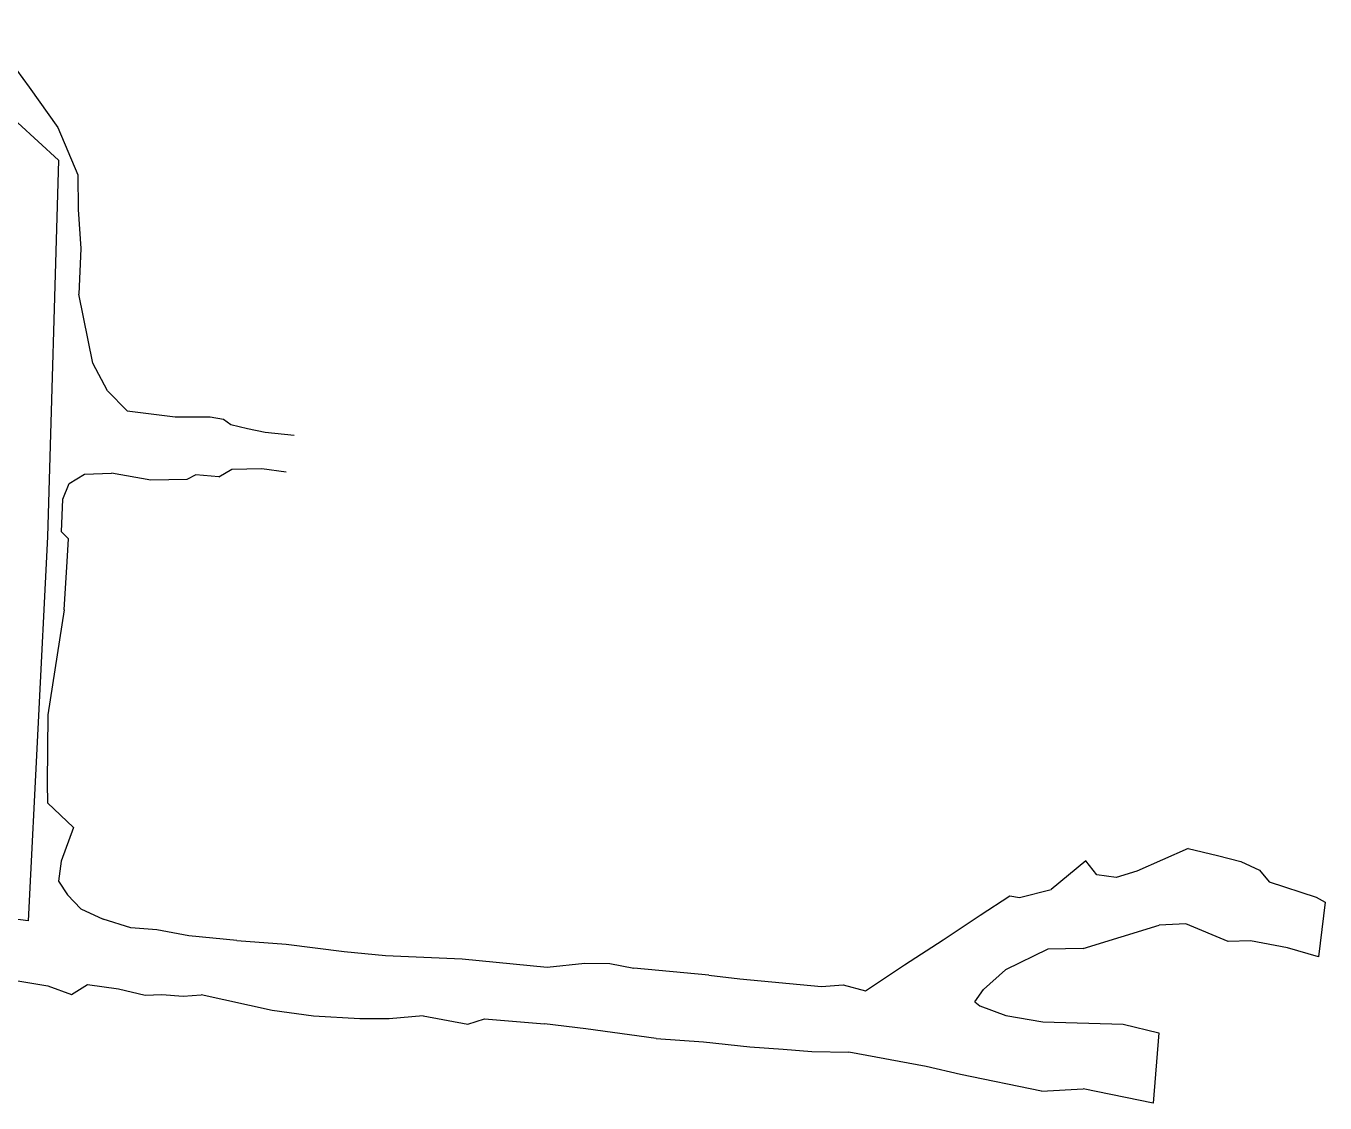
# Model space of a CAD drawing. Extents: x 539110 to 539811, y 4477565 to 4477893.
# Drawn here: x 539710 to 539811.3, y 4477670.5 to 4477754.4 of the extents above; entities that cross this region are included whole.
import ezdxf

# ---------------------------------------------------------------- set-up
doc = ezdxf.new("R2010")
doc.units = 0
doc.header["$MEASUREMENT"] = 0
doc.linetypes.add('DUZ', pattern=[500, 500])
doc.layers.add('GEOFENCE', color=90, linetype='DUZ')
doc.layers.add('KAT_1430', color=152, linetype='DUZ')

msp = doc.modelspace()

# ---------------------------------------------------------------- linework, layer by layer
at = {"layer": 'GEOFENCE', "linetype": 'Continuous'}
for p, q in [((539701.51, 4477754.09, 1428.83), (539712.58, 4477743.98, 1428.33)), ((539712.58, 4477743.98, 1428.33), (539711.71, 4477714.61, 1422.27)), ((539711.71, 4477714.61, 1422.27), (539710.21, 4477684.69, 1423.75)), ((539710.21, 4477684.69, 1423.75), (539690.37, 4477687.22, 1423.77))]:
    msp.add_line(p, q, dxfattribs=at)
at = {"layer": 'KAT_1430'}
for p, q in [((539706.78, 4477754.43, 1428.54), (539710.27, 4477749.65, 1428.54)), ((539710.27, 4477749.65, 1428.54), (539712.52, 4477746.53, 1428.55)), ((539712.52, 4477746.53, 1428.55), (539714.08, 4477742.82, 1427.72)), ((539714.08, 4477742.82, 1427.72), (539714.1, 4477740.14, 1426.95)), ((539714.1, 4477740.14, 1426.95), (539714.31, 4477737.08, 1426.38)), ((539714.31, 4477737.08, 1426.38), (539714.15, 4477733.54, 1425.8)), ((539715.24, 4477728.15, 1425.15), (539714.15, 4477733.54, 1425.8)), ((539716.39, 4477726, 1424.96), (539715.24, 4477728.15, 1425.15)), ((539717.91, 4477724.43, 1424.97), (539716.39, 4477726, 1424.96)), ((539717.91, 4477724.43, 1424.97), (539721.67, 4477723.96, 1424.97)), ((539721.67, 4477723.96, 1424.97), (539724.38, 4477723.97, 1424.97)), ((539724.38, 4477723.97, 1424.97), (539725.42, 4477723.78, 1424.97)), ((539725.42, 4477723.78, 1424.97), (539726.01, 4477723.38, 1425)), ((539726.01, 4477723.38, 1425), (539727.29, 4477723.07, 1425)), ((539727.29, 4477723.07, 1425), (539728.66, 4477722.77, 1425)), ((539728.66, 4477722.77, 1425), (539730.92, 4477722.54, 1425)), ((539713.4, 4477718.78, 1424.6), (539714.59, 4477719.5, 1424.67)), ((539714.59, 4477719.5, 1424.67), (539716.7, 4477719.57, 1425.03)), ((539719.77, 4477719.03, 1424.97), (539716.7, 4477719.57, 1425.03)), ((539723.28, 4477719.46, 1424.97), (539722.56, 4477719.08, 1424.97)), ((539725.05, 4477719.29, 1424.97), (539723.28, 4477719.46, 1424.97)), ((539725.05, 4477719.29, 1424.97), (539726.08, 4477719.9, 1425)), ((539726.08, 4477719.9, 1425), (539728.42, 4477719.94, 1425)), ((539728.42, 4477719.94, 1425), (539730.3, 4477719.68, 1425)), ((539712.9, 4477717.55, 1424.66), (539713.4, 4477718.78, 1424.6)), ((539722.56, 4477719.08, 1424.97), (539719.77, 4477719.03, 1424.97)), ((539712.81, 4477715.02, 1424.63), (539712.9, 4477717.55, 1424.66)), ((539713.34, 4477714.47, 1424.59), (539712.81, 4477715.02, 1424.63)), ((539713.24, 4477712.69, 1424.5), (539713.34, 4477714.47, 1424.59)), ((539713.01, 4477708.93, 1424.38), (539713.24, 4477712.69, 1424.5)), ((539713.01, 4477708.93, 1424.38), (539711.73, 4477700.76, 1423.88)), ((539711.73, 4477700.76, 1423.88), (539711.69, 4477695.43, 1423.88)), ((539711.69, 4477695.43, 1423.88), (539711.72, 4477693.9, 1423.88)), ((539711.72, 4477693.9, 1423.88), (539713.73, 4477691.96, 1423.97)), ((539713.73, 4477691.96, 1423.97), (539712.78, 4477689.34, 1423.84)), ((539800.6, 4477690.33, 1425.86), (539796.59, 4477688.56, 1425.82)), ((539800.6, 4477690.33, 1425.86), (539802.88, 4477689.78, 1426.16)), ((539712.78, 4477689.34, 1423.84), (539712.57, 4477687.8, 1423.83)), ((539792.63, 4477689.38, 1426.01), (539789.93, 4477687.13, 1426.01)), ((539793.47, 4477688.28, 1426.02), (539792.63, 4477689.38, 1426.01)), ((539802.88, 4477689.78, 1426.16), (539804.7, 4477689.31, 1426.16)), ((539804.7, 4477689.31, 1426.16), (539806.16, 4477688.65, 1426.58)), ((539794.99, 4477688.07, 1426.02), (539793.47, 4477688.28, 1426.02)), ((539796.59, 4477688.56, 1425.82), (539794.99, 4477688.07, 1426.02)), ((539806.16, 4477688.65, 1426.58), (539806.9, 4477687.73, 1426.58)), ((539712.57, 4477687.8, 1423.83), (539713.28, 4477686.73, 1423.83)), ((539787.45, 4477686.52, 1426.05), (539789.93, 4477687.13, 1426.01)), ((539806.9, 4477687.73, 1426.58), (539810.57, 4477686.53, 1426.58)), ((539713.28, 4477686.73, 1423.83), (539714.32, 4477685.63, 1423.83)), ((539784.39, 4477685.13, 1425.68), (539786.69, 4477686.64, 1426.03)), ((539786.69, 4477686.64, 1426.03), (539787.45, 4477686.52, 1426.05)), ((539810.57, 4477686.53, 1426.58), (539811.26, 4477686.15, 1426.58)), ((539811.26, 4477686.15, 1426.58), (539810.75, 4477681.9, 1426.58)), ((539714.32, 4477685.63, 1423.83), (539716.05, 4477684.84, 1423.8)), ((539781.51, 4477683.21, 1425.72), (539784.39, 4477685.13, 1425.68)), ((539718.2, 4477684.16, 1423.6), (539716.05, 4477684.84, 1423.8)), ((539720.24, 4477684, 1423.64), (539718.2, 4477684.16, 1423.6)), ((539722.72, 4477683.54, 1424.05), (539720.24, 4477684, 1423.64)), ((539792.4, 4477682.55, 1426.02), (539798.33, 4477684.35, 1426.02)), ((539800.42, 4477684.46, 1426.16), (539798.33, 4477684.35, 1426.02)), ((539803.72, 4477683.1, 1426.58), (539800.42, 4477684.46, 1426.16)), ((539726.46, 4477683.17, 1424), (539722.72, 4477683.54, 1424.05)), ((539726.46, 4477683.17, 1424), (539730.32, 4477682.87, 1423.85)), ((539778.49, 4477681.26, 1425.76), (539781.51, 4477683.21, 1425.72)), ((539805.44, 4477683.14, 1426.58), (539803.72, 4477683.1, 1426.58)), ((539808.34, 4477682.59, 1426.58), (539805.44, 4477683.14, 1426.58)), ((539730.32, 4477682.87, 1423.85), (539734.83, 4477682.3, 1423.77)), ((539734.83, 4477682.3, 1423.77), (539738.05, 4477681.99, 1423.61)), ((539738.05, 4477681.99, 1423.61), (539744.03, 4477681.74, 1423.6)), ((539789.66, 4477682.5, 1425.71), (539786.36, 4477680.89, 1425.66)), ((539792.4, 4477682.55, 1426.02), (539789.66, 4477682.5, 1425.71)), ((539810.75, 4477681.9, 1426.58), (539808.34, 4477682.59, 1426.58)), ((539744.03, 4477681.74, 1423.6), (539750.64, 4477681.1, 1423.6)), ((539750.64, 4477681.1, 1423.6), (539753.59, 4477681.41, 1423.6)), ((539753.59, 4477681.41, 1423.6), (539755.52, 4477681.38, 1423.6)), ((539755.52, 4477681.38, 1423.6), (539757.39, 4477681.02, 1423.6)), ((539763.25, 4477680.47, 1424), (539757.39, 4477681.02, 1423.6)), ((539775.45, 4477679.23, 1425.76), (539778.49, 4477681.26, 1425.76)), ((539708.92, 4477680.1, 1423.92), (539711.75, 4477679.64, 1423.85)), ((539763.25, 4477680.47, 1424), (539765.65, 4477680.19, 1424.23)), ((539765.65, 4477680.19, 1424.23), (539772.03, 4477679.59, 1425.76)), ((539784.64, 4477679.34, 1425.84), (539786.36, 4477680.89, 1425.66)), ((539711.75, 4477679.64, 1423.85), (539713.59, 4477678.97, 1423.8)), ((539713.59, 4477678.97, 1423.8), (539714.83, 4477679.73, 1423.78)), ((539714.83, 4477679.73, 1423.78), (539717.25, 4477679.41, 1423.64)), ((539717.25, 4477679.41, 1423.64), (539719.32, 4477678.9, 1423.58)), ((539719.32, 4477678.9, 1423.58), (539720.63, 4477678.96, 1423.69)), ((539720.63, 4477678.96, 1423.69), (539722.28, 4477678.83, 1424.06)), ((539722.28, 4477678.83, 1424.06), (539723.69, 4477678.93, 1424)), ((539729.22, 4477677.7, 1424.04), (539723.69, 4477678.93, 1424)), ((539772.03, 4477679.59, 1425.76), (539773.7, 4477679.72, 1425.76)), ((539773.7, 4477679.72, 1425.76), (539775.45, 4477679.23, 1425.76)), ((539783.97, 4477678.39, 1425.76), (539784.64, 4477679.34, 1425.84)), ((539783.97, 4477678.39, 1425.76), (539784.37, 4477678.08, 1425.76)), ((539784.37, 4477678.08, 1425.76), (539786.38, 4477677.32, 1425.76)), ((539732.45, 4477677.27, 1423.87), (539729.22, 4477677.7, 1424.04)), ((539736.05, 4477677.06, 1423.72), (539732.45, 4477677.27, 1423.87)), ((539738.34, 4477677.05, 1423.6), (539736.05, 4477677.06, 1423.72)), ((539740.98, 4477677.3, 1423.6), (539738.34, 4477677.05, 1423.6)), ((539740.98, 4477677.3, 1423.6), (539744.46, 4477676.65, 1423.6)), ((539744.46, 4477676.65, 1423.6), (539745.77, 4477677.07, 1423.6)), ((539745.77, 4477677.07, 1423.6), (539750.44, 4477676.67, 1423.6)), ((539786.38, 4477677.32, 1425.76), (539789.26, 4477676.84, 1425.76)), ((539753.65, 4477676.28, 1423.6), (539750.44, 4477676.67, 1423.6)), ((539759.14, 4477675.53, 1423.6), (539753.65, 4477676.28, 1423.6)), ((539789.26, 4477676.84, 1425.76), (539795.52, 4477676.64, 1425.76)), ((539795.52, 4477676.64, 1425.76), (539798.3, 4477675.97, 1425.76)), ((539798.3, 4477675.97, 1425.76), (539797.87, 4477670.5, 1425.76)), ((539759.14, 4477675.53, 1423.6), (539762.82, 4477675.26, 1424.23)), ((539762.82, 4477675.26, 1424.23), (539766.44, 4477674.88, 1424.88)), ((539766.44, 4477674.88, 1424.88), (539769.03, 4477674.69, 1425.24)), ((539769.03, 4477674.69, 1425.24), (539771.28, 4477674.51, 1425.35)), ((539771.28, 4477674.51, 1425.35), (539774.14, 4477674.46, 1425.76)), ((539780.19, 4477673.35, 1425.76), (539774.14, 4477674.46, 1425.76)), ((539782.86, 4477672.73, 1425.76), (539780.19, 4477673.35, 1425.76)), ((539789.17, 4477671.42, 1425.76), (539782.86, 4477672.73, 1425.76)), ((539789.17, 4477671.42, 1425.76), (539792.42, 4477671.6, 1425.76)), ((539797.87, 4477670.5, 1425.76), (539792.42, 4477671.6, 1425.76))]:
    msp.add_line(p, q, dxfattribs=at)

doc.saveas('drawing.dxf')
